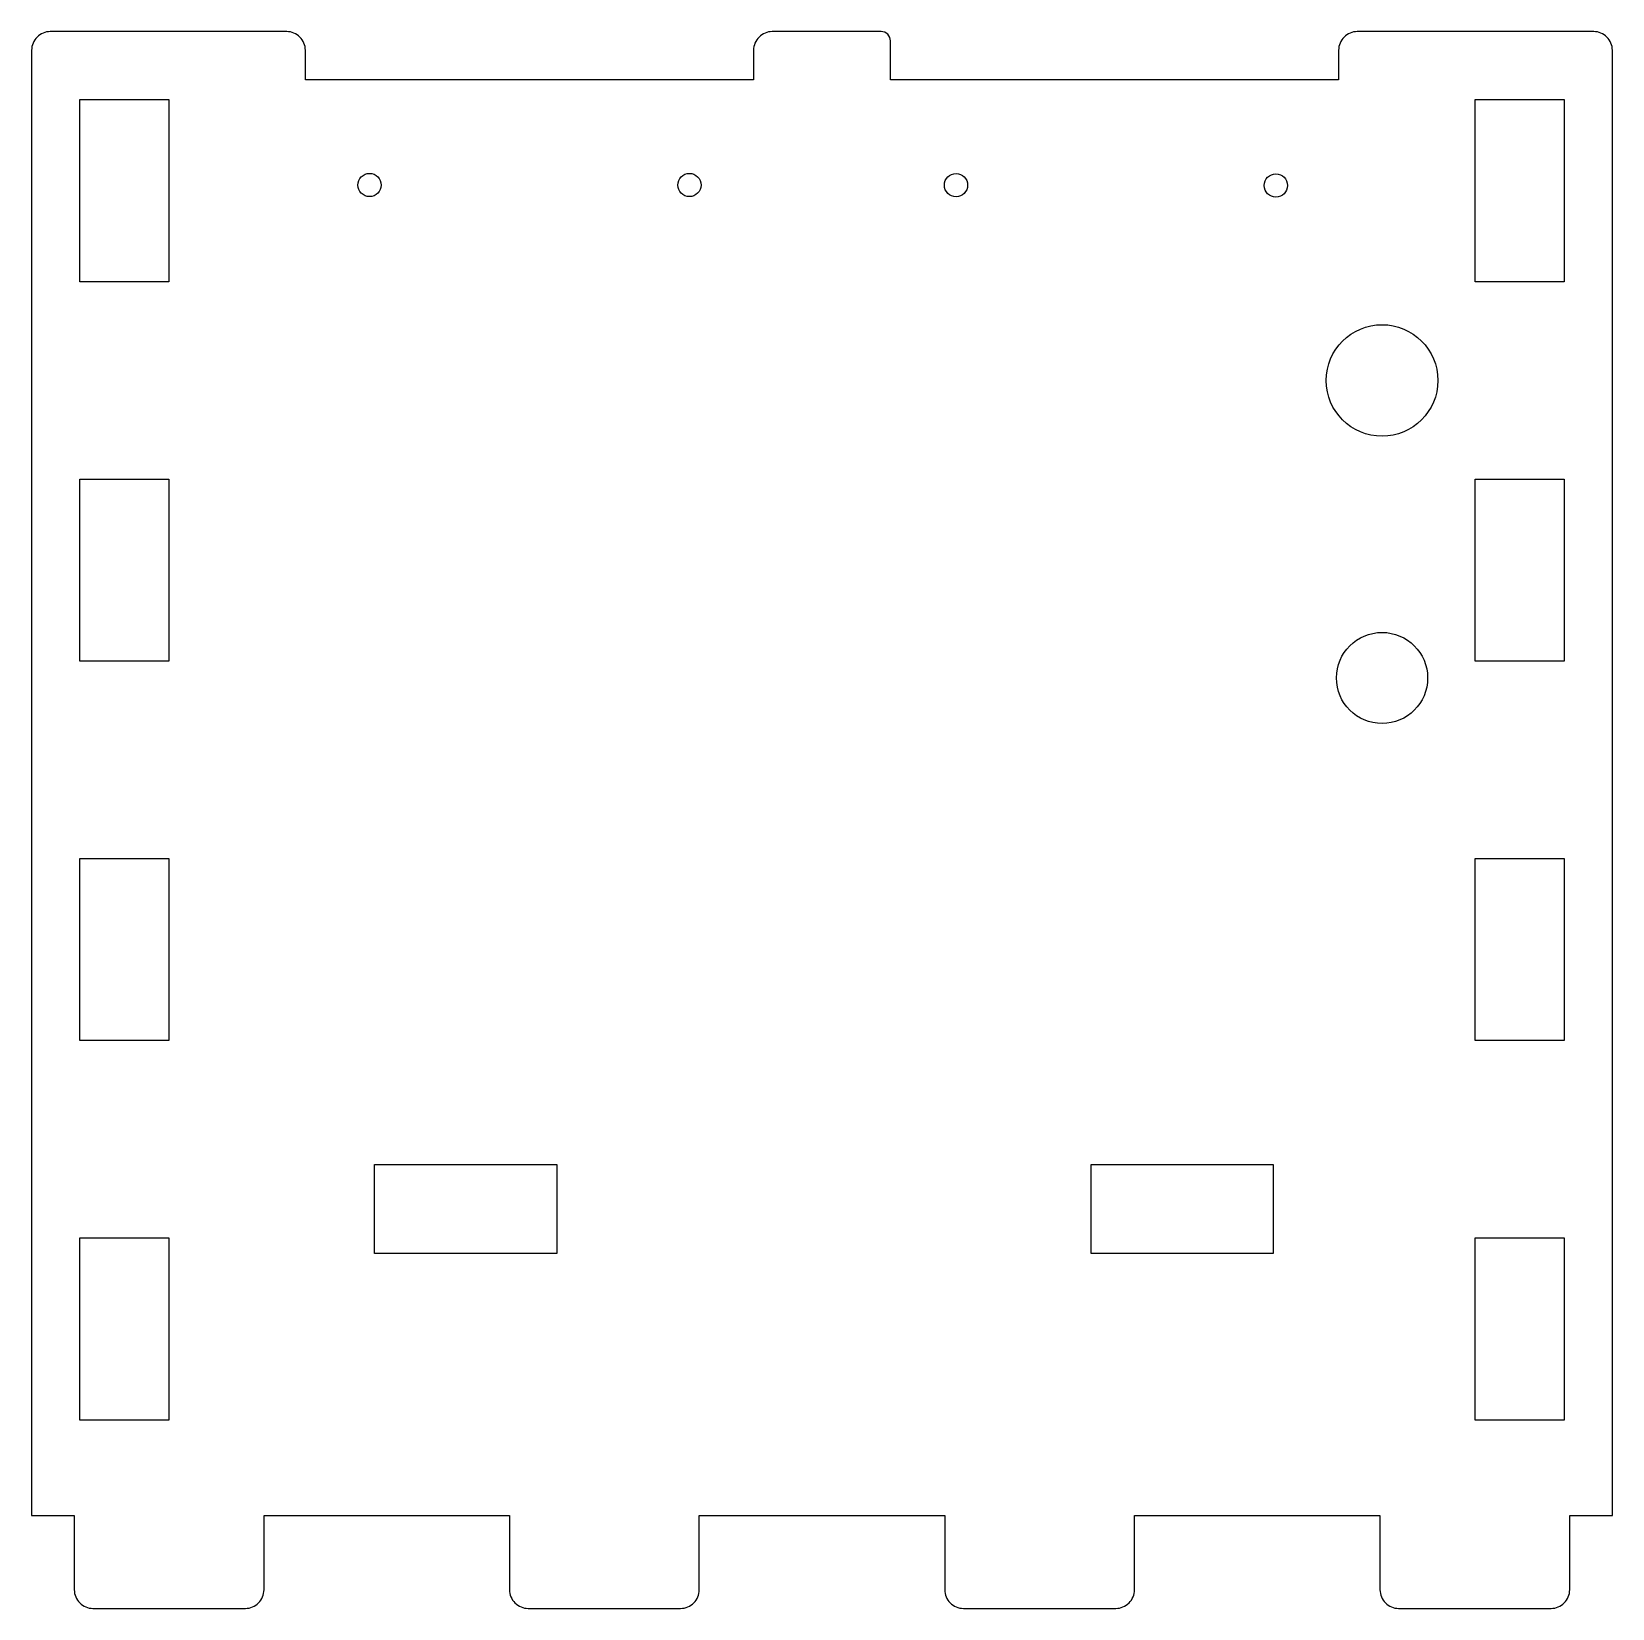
# Model space of a CAD drawing. Header units: millimetres. Extents: x -2.5 to 82.5, y 0 to 84.8.
import ezdxf

# ---------------------------------------------------------------- set-up
doc = ezdxf.new("R2010")
doc.units = ezdxf.units.MM

msp = doc.modelspace()

# ---------------------------------------------------------------- linework, layer by layer
msp.add_lwpolyline([(-0.2, 1, 0.414214), (0.8, 0), (9.001, 0, 0.414214), (10.001, 1), (10.001, 4.99), (23.203, 4.99), (23.203, 1, 0.414214), (24.203, 0), (32.404, 0, 0.414214), (33.404, 1), (33.404, 4.99), (46.606, 4.99), (46.606, 1, 0.414214), (47.606, 0), (55.807, 0, 0.414214), (56.807, 1), (56.807, 4.99), (70.009, 4.99), (70.009, 1, 0.414214), (71.009, 0), (79.21, 0, 0.414214), (80.21, 1), (80.21, 4.99), (82.505, 4.99), (82.505, 83.8, 0.414214), (81.505, 84.8), (68.785, 84.8, 0.414214), (67.785, 83.8), (67.785, 82.2), (43.685, 82.2), (43.685, 84.3, 0.414214), (43.185, 84.8), (37.325, 84.8, 0.414214), (36.325, 83.8), (36.325, 82.2), (12.225, 82.2), (12.225, 83.8, 0.414214), (11.225, 84.8), (-1.495, 84.8, 0.414214), (-2.495, 83.8), (-2.495, 4.99), (-0.2, 4.99)], format="xyb", close=True)
for points in [[(4.89, 81.14), (4.89, 71.339), (0.1, 71.339), (0.1, 81.14)], [(75.12, 81.14), (79.91, 81.14), (79.91, 71.339), (75.12, 71.339)], [(4.89, 60.737), (4.89, 50.936), (0.1, 50.936), (0.1, 60.737)], [(79.91, 60.737), (79.91, 50.936), (75.12, 50.936), (75.12, 60.737)], [(4.89, 40.335), (4.89, 30.534), (0.1, 30.534), (0.1, 40.335)], [(79.91, 40.335), (79.91, 30.534), (75.12, 30.534), (75.12, 40.335)], [(25.738, 23.88), (25.738, 19.09), (15.937, 19.09), (15.937, 23.88)], [(64.273, 19.09), (54.472, 19.09), (54.472, 23.88), (64.273, 23.88)], [(4.89, 19.932), (4.89, 10.131), (0.1, 10.131), (0.1, 19.932)], [(79.91, 19.932), (79.91, 10.131), (75.12, 10.131), (75.12, 19.932)]]:
    msp.add_lwpolyline(points, close=True)
for centre, radius in [((15.675, 76.55), 0.625), ((32.875, 76.55), 0.625), ((47.211, 76.542), 0.625), ((64.411, 76.524), 0.625), ((70.12, 66.038), 3), ((70.12, 50.038), 2.45)]:
    msp.add_circle(centre, radius)

doc.saveas('drawing.dxf')
